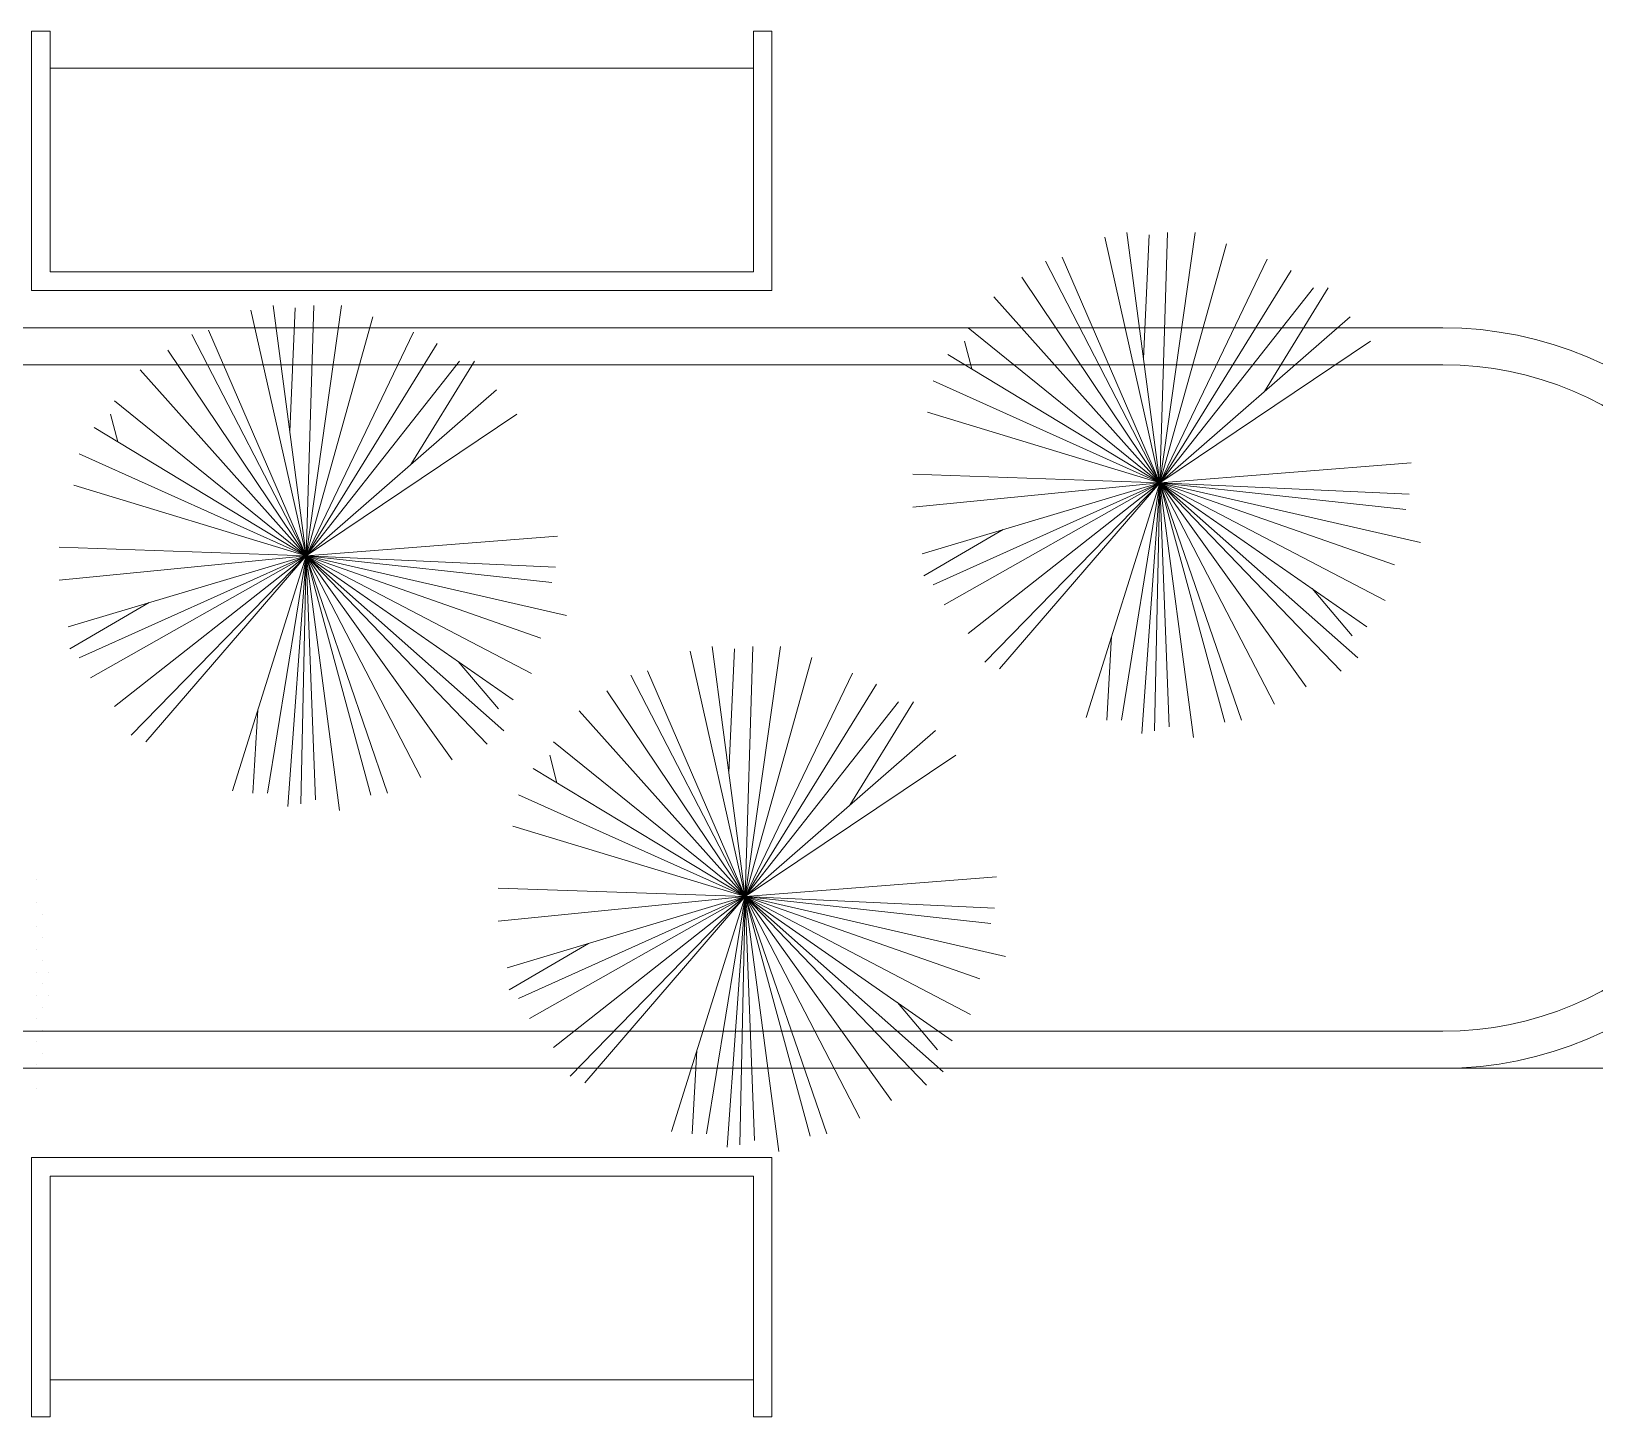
# Model space of a CAD drawing. Header units: metres. Extents: x 599 to 707, y 227 to 318.
# Drawn here: x 671.672 to 675.895, y 249.17 to 252.912 of the extents above; entities that cross this region are included whole.
import ezdxf

# ---------------------------------------------------------------- set-up
doc = ezdxf.new("R2010")
doc.units = ezdxf.units.M
doc.layers.get('0').update_dxf_attribs({"lineweight": 0})
for name, color, linetype, lineweight in [('banqueta', 252, 'Continuous', 9), ('escaleras', 6, 'Continuous', 5), ('gradas', 35, 'Continuous', 5), ('vegetacion', 74, 'Continuous', 0)]:
    doc.layers.add(name, color=color, linetype=linetype, lineweight=lineweight)

# ---------------------------------------------------------------- blocks, each defined once
blk = doc.blocks.new('Shrub1')
for p, q in [((0, 0), (-0.02488, 0.11056)), ((0, 0), (-0.01489, 0.1126)), ((-0.00739, 0.05587), (-0.0049, 0.11152)), ((0, 0), (0.0034, 0.1126)), ((0, 0), (0.01589, 0.1126)), ((0, 0), (0.02998, 0.10756)), ((0, 0), (-0.05146, 0.09965)), ((0, 0), (-0.04397, 0.10156)), ((0, 0), (0.04826, 0.1006)), ((0, 0), (-0.06225, 0.09257)), ((0, 0), (0.05905, 0.09557)), ((0, 0), (0.06905, 0.08765)), ((0.04711, 0.0411), (0.07574, 0.08765)), ((0, 0), (-0.07474, 0.0837)), ((0, 0), (0.08563, 0.0747)), ((-0.08476, 0.05123), (-0.08803, 0.06367)), ((0, 0), (-0.08633, 0.06967)), ((0, 0), (0.09483, 0.06367)), ((0, 0), (-0.09543, 0.05768)), ((0, 0), (-0.10212, 0.04581)), ((0, 0), (-0.10462, 0.03178)), ((-0.10462, 0.03178), (-0.10462, 0.03178)), ((0, 0), (0.11311, 0.00887)), ((0, 0), (-0.11121, 0.00384)), ((0, 0), (-0.11121, -0.01103)), ((0, 0), (-0.10712, -0.03202)), ((0, 0), (-0.10212, -0.04593)), ((0, 0), (-0.09713, -0.05492)), ((0, 0), (-0.08633, -0.06787)), ((0, 0), (-0.07884, -0.08082)), ((0, 0), (-0.07224, -0.08382)), ((0, 0), (-0.03317, -0.10576)), ((0, 0), (-0.01739, -0.10684)), ((0, 0), (-0.00819, -0.11284)), ((0, 0), (-0.0024, -0.11176)), ((0, 0), (0.11221, -0.00516)), ((0, 0), (0.11061, -0.01211)), ((0, 0), (0.10562, -0.03705)), ((0, 0), (0.10142, -0.053)), ((0, 0), (0.09313, -0.06487)), ((0, 0), (0.01509, -0.11475)), ((0, 0), (0.0042, -0.10984)), ((0, 0), (0.05156, -0.09977)), ((0, 0), (0.06575, -0.09185)), ((0, 0), (0.08154, -0.0849)), ((0, 0), (0.03667, -0.10684)), ((0, 0), (0.08903, -0.0789)), ((0, 0), (0.11721, -0.02698)), ((0, 0), (0.02918, -0.1078)), ((-0.07061, -0.0211), (-0.10632, -0.04197)), ((0.06845, -0.04768), (0.08653, -0.06895)), ((-0.02175, -0.06932), (-0.02398, -0.10684))]:
    blk.add_line(p, q)

msp = doc.modelspace()

# ---------------------------------------------------------------- linework, layer by layer
at = {"layer": 'banqueta'}
for p, q in [((663.8486, 252.1109), (675.4846, 252.1109)), ((663.9225, 252.0109), (675.4846, 252.0109)), ((663.9225, 250.2109), (675.4846, 250.2109)), ((663.8486, 250.1109), (675.4846, 250.1109))]:
    msp.add_line(p, q, dxfattribs=at)
for radius in [1, 0.9]:
    msp.add_arc((675.4846, 251.1109), radius, 270, 90, dxfattribs=at)
at = {"layer": 'escaleras'}
msp.add_line((675.4846, 250.1109), (680.6234, 250.1109), dxfattribs=at)
at = {"layer": 'gradas'}
for p, q in [((671.6723, 252.2116), (671.6723, 252.9116)), ((671.6723, 252.9116), (671.7223, 252.9116)), ((671.7223, 252.2616), (671.7223, 252.9116)), ((673.6223, 252.9116), (673.6223, 252.2616)), ((673.6223, 252.9116), (673.6723, 252.9116)), ((673.6723, 252.9116), (673.6723, 252.2116)), ((671.7223, 252.8116), (673.6223, 252.8116)), ((673.6223, 252.2616), (671.7223, 252.2616)), ((673.6723, 252.2116), (671.6723, 252.2116)), ((671.6723, 249.8698), (671.6723, 249.1698)), ((673.6723, 249.8698), (671.6723, 249.8698)), ((673.6723, 249.1698), (673.6723, 249.8698)), ((671.7223, 249.8198), (671.7223, 249.1698)), ((673.6223, 249.8198), (671.7223, 249.8198)), ((673.6223, 249.1698), (673.6223, 249.8198)), ((671.7223, 249.2698), (673.6223, 249.2698)), ((671.6723, 249.1698), (671.7223, 249.1698)), ((673.6223, 249.1698), (673.6723, 249.1698))]:
    msp.add_line(p, q, dxfattribs=at)
at = {"layer": 'vegetacion', "color": 0}
for p, q in [((671.6867, 250.6198), (671.6867, 250.6198)), ((671.6867, 250.5573), (671.6867, 250.5573)), ((671.7023, 250.5261), (671.7023, 250.5261)), ((671.6867, 250.4948), (671.6867, 250.4948)), ((671.7023, 250.4636), (671.7023, 250.4636)), ((671.6867, 250.4323), (671.6867, 250.4323)), ((671.7023, 250.4011), (671.7023, 250.4011)), ((671.6867, 250.3698), (671.6867, 250.3698)), ((671.7023, 250.3386), (671.7023, 250.3386)), ((671.7179, 250.3698), (671.7179, 250.3698)), ((671.6867, 250.3073), (671.6867, 250.3073)), ((671.7179, 250.3073), (671.7179, 250.3073)), ((671.7023, 250.2761), (671.7023, 250.2761)), ((671.6867, 250.2448), (671.6867, 250.2448)), ((671.7023, 250.2136), (671.7023, 250.2136)), ((671.6867, 250.1823), (671.6867, 250.1823)), ((671.7023, 250.1511), (671.7023, 250.1511)), ((671.6867, 250.1198), (671.6867, 250.1198)), ((671.6867, 250.0573), (671.6867, 250.0573))]:
    msp.add_line(p, q, dxfattribs=at)

# ---------------------------------------------------------------- block references
at = {"layer": 'vegetacion', "xscale": 6, "yscale": 6, "zscale": 6}
for p in [(674.7203, 251.6925), (672.4141, 251.4952), (673.6002, 250.5745)]:
    msp.add_blockref('Shrub1', p, dxfattribs=at)

doc.saveas('drawing.dxf')
